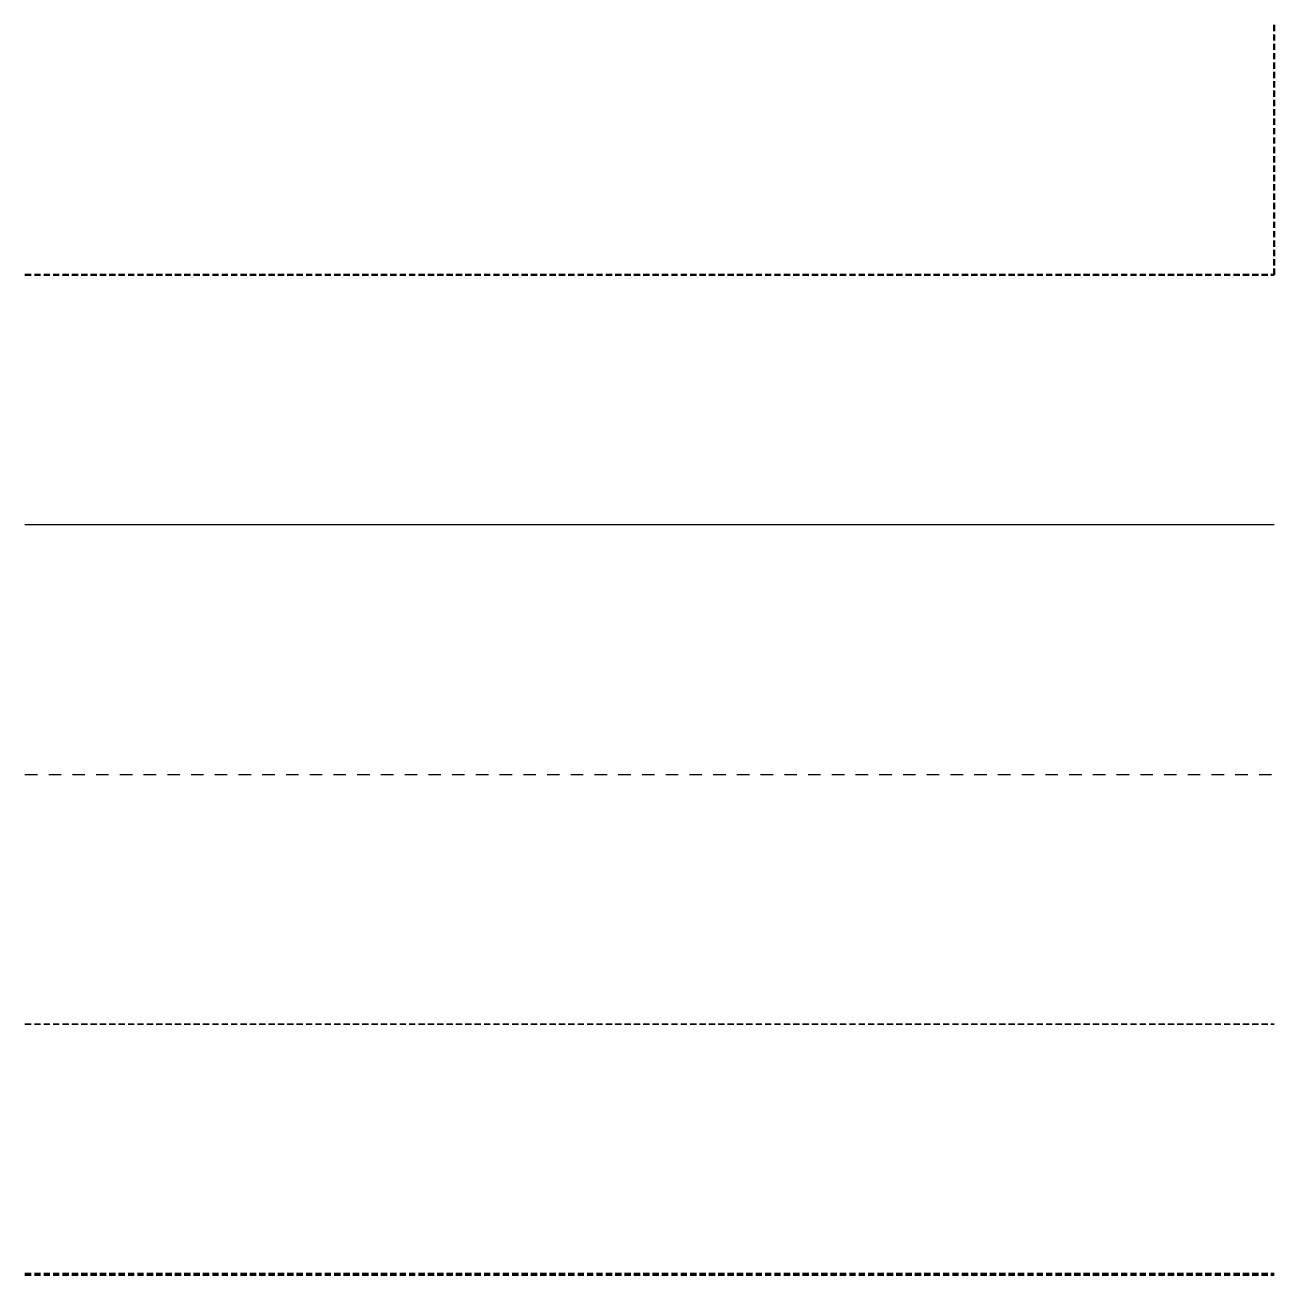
# Model space of a CAD drawing. Header units: metres. Extents: x 0 to 50, y 0 to 50.
import ezdxf

# ---------------------------------------------------------------- set-up
doc = ezdxf.new("R2010")
doc.units = ezdxf.units.M
doc.header["$MEASUREMENT"] = 0
for name, pattern in [('GAS', [0.95, 0.5, -0.45]), ('HIDDEN', [0.375, 0.25, -0.125]), ('PHANTOM', [0])]:
    doc.linetypes.add(name, pattern=pattern)
doc.layers.add('GHOST', color=7, linetype='Continuous')
doc.layers.add('PIPES', color=4, linetype='GAS')
doc.layers.add('HEAVY', color=1, linetype='HIDDEN', lineweight=100)

msp = doc.modelspace()

# ---------------------------------------------------------------- linework, layer by layer
at = {"layer": 'GHOST', "linetype": 'PHANTOM'}
msp.add_line((0, 30), (50, 30), dxfattribs=at)
at = {"layer": 'HEAVY', "lineweight": 35}
msp.add_line((0, 10), (50, 10), dxfattribs=at)
at = {"layer": 'HEAVY'}
msp.add_line((0, 0), (50, 0), dxfattribs=at)
at = {"layer": 'HEAVY', "linetype": 'HIDDEN', "lineweight": 50}
msp.add_lwpolyline([(0, 40), (50, 40), (50, 50)], dxfattribs=at)
at = {"layer": 'PIPES'}
msp.add_line((0, 20), (50, 20), dxfattribs=at)

doc.saveas('drawing.dxf')
